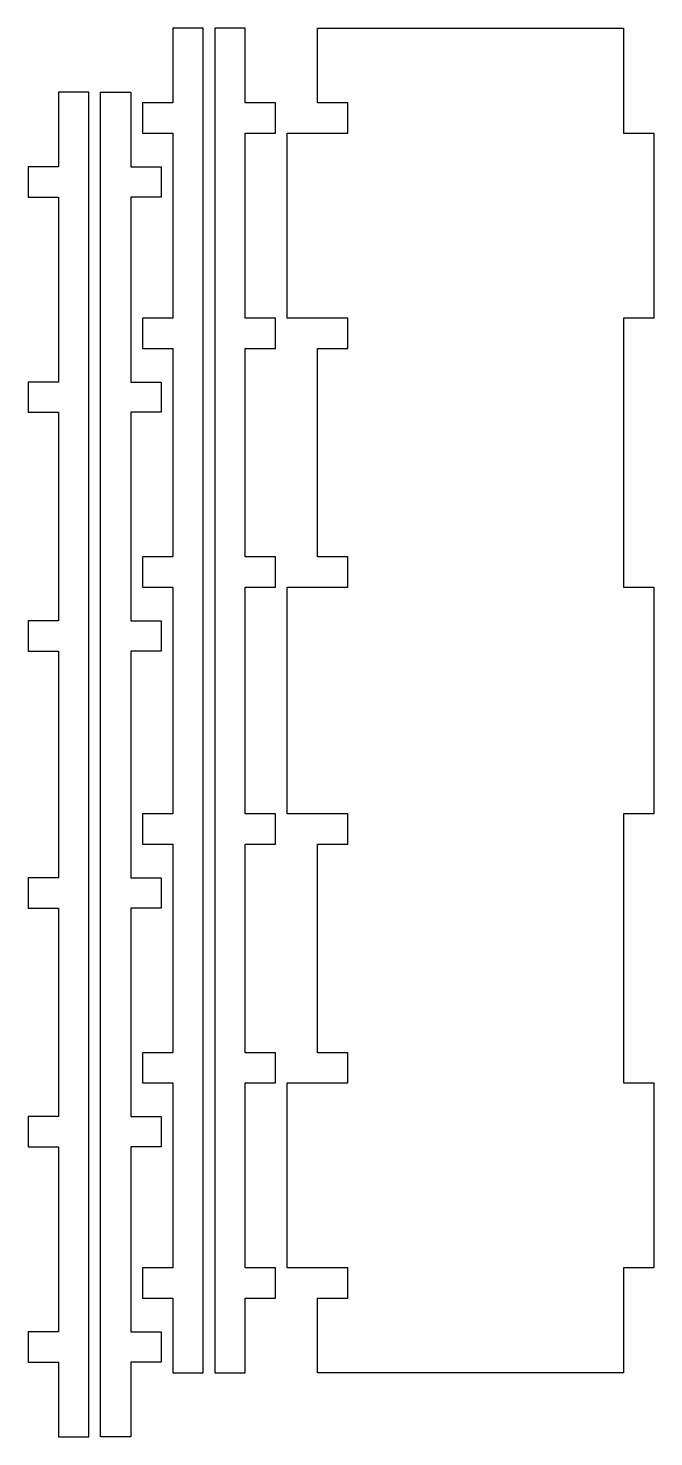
# Model space of a CAD drawing. Extents: x 47 to 419, y 193 to 1031.
import ezdxf

# ---------------------------------------------------------------- set-up
doc = ezdxf.new("R2010")
doc.units = 0
doc.layers.add('BRIDGE_SHEET_2', color=18, linetype='CONTINUOUS')

msp = doc.modelspace()

# ---------------------------------------------------------------- linework, layer by layer
at = {"layer": 'BRIDGE_SHEET_2'}
for points in [[(150.86, 230.81), (150.86, 1030.81), (132.86, 1030.81), (132.86, 986.31), (114.86, 986.31), (114.86, 968.31), (132.86, 968.31), (132.86, 858.29), (114.86, 858.29), (114.86, 840.29), (132.86, 840.29), (132.86, 716.25), (114.86, 716.25), (114.86, 698.25), (132.86, 698.25), (132.86, 563.36), (114.86, 563.36), (114.86, 545.36), (132.86, 545.36), (132.86, 421.32), (114.86, 421.32), (114.86, 403.32), (132.86, 403.32), (132.86, 293.31), (114.86, 293.31), (114.86, 275.31), (132.86, 275.31), (132.86, 230.81)], [(175.86, 230.81), (175.86, 275.31), (193.86, 275.31), (193.86, 293.31), (175.86, 293.31), (175.86, 403.32), (193.86, 403.32), (193.86, 421.32), (175.86, 421.32), (175.86, 545.36), (193.86, 545.36), (193.86, 563.36), (175.86, 563.36), (175.86, 698.25), (193.86, 698.25), (193.86, 716.25), (175.86, 716.25), (175.86, 840.29), (193.86, 840.29), (193.86, 858.29), (175.86, 858.29), (175.86, 968.31), (193.86, 968.31), (193.86, 986.31), (175.86, 986.31), (175.86, 1030.81), (157.86, 1030.81), (157.86, 230.81)], [(400.86, 230.81), (218.86, 230.81), (218.86, 275.31), (236.86, 275.31), (236.86, 293.31), (200.86, 293.31), (200.86, 403.32), (236.86, 403.32), (236.86, 421.32), (218.86, 421.32), (218.86, 545.36), (236.86, 545.36), (236.86, 563.36), (200.86, 563.36), (200.86, 698.25), (236.86, 698.25), (236.86, 716.25), (218.86, 716.25), (218.86, 840.29), (236.86, 840.29), (236.86, 858.29), (200.86, 858.29), (200.86, 968.31), (236.86, 968.31), (236.86, 986.31), (218.86, 986.31), (218.86, 1030.81), (400.86, 1030.81), (400.86, 968.31), (418.86, 968.31), (418.86, 858.29), (400.86, 858.29), (400.86, 698.25), (418.86, 698.25), (418.86, 563.36), (400.86, 563.36), (400.86, 403.32), (418.86, 403.32), (418.86, 293.31), (400.86, 293.31)], [(82.86, 192.81), (82.86, 992.81), (64.86, 992.81), (64.86, 948.31), (46.86, 948.31), (46.86, 930.31), (64.86, 930.31), (64.86, 820.29), (46.86, 820.29), (46.86, 802.29), (64.86, 802.29), (64.86, 678.25), (46.86, 678.25), (46.86, 660.25), (64.86, 660.25), (64.86, 525.36), (46.86, 525.36), (46.86, 507.36), (64.86, 507.36), (64.86, 383.32), (46.86, 383.32), (46.86, 365.32), (64.86, 365.32), (64.86, 255.31), (46.86, 255.31), (46.86, 237.31), (64.86, 237.31), (64.86, 192.81)], [(107.86, 192.81), (89.86, 192.81), (89.86, 992.81), (107.86, 992.81), (107.86, 948.31), (125.86, 948.31), (125.86, 930.31), (107.86, 930.31), (107.86, 820.29), (125.86, 820.29), (125.86, 802.29), (107.86, 802.29), (107.86, 678.25), (125.86, 678.25), (125.86, 660.25), (107.86, 660.25), (107.86, 525.36), (125.86, 525.36), (125.86, 507.36), (107.86, 507.36), (107.86, 383.32), (125.86, 383.32), (125.86, 365.32), (107.86, 365.32), (107.86, 255.31), (125.86, 255.31), (125.86, 237.31), (107.86, 237.31)]]:
    msp.add_lwpolyline(points, close=True, dxfattribs=at)

doc.saveas('drawing.dxf')
